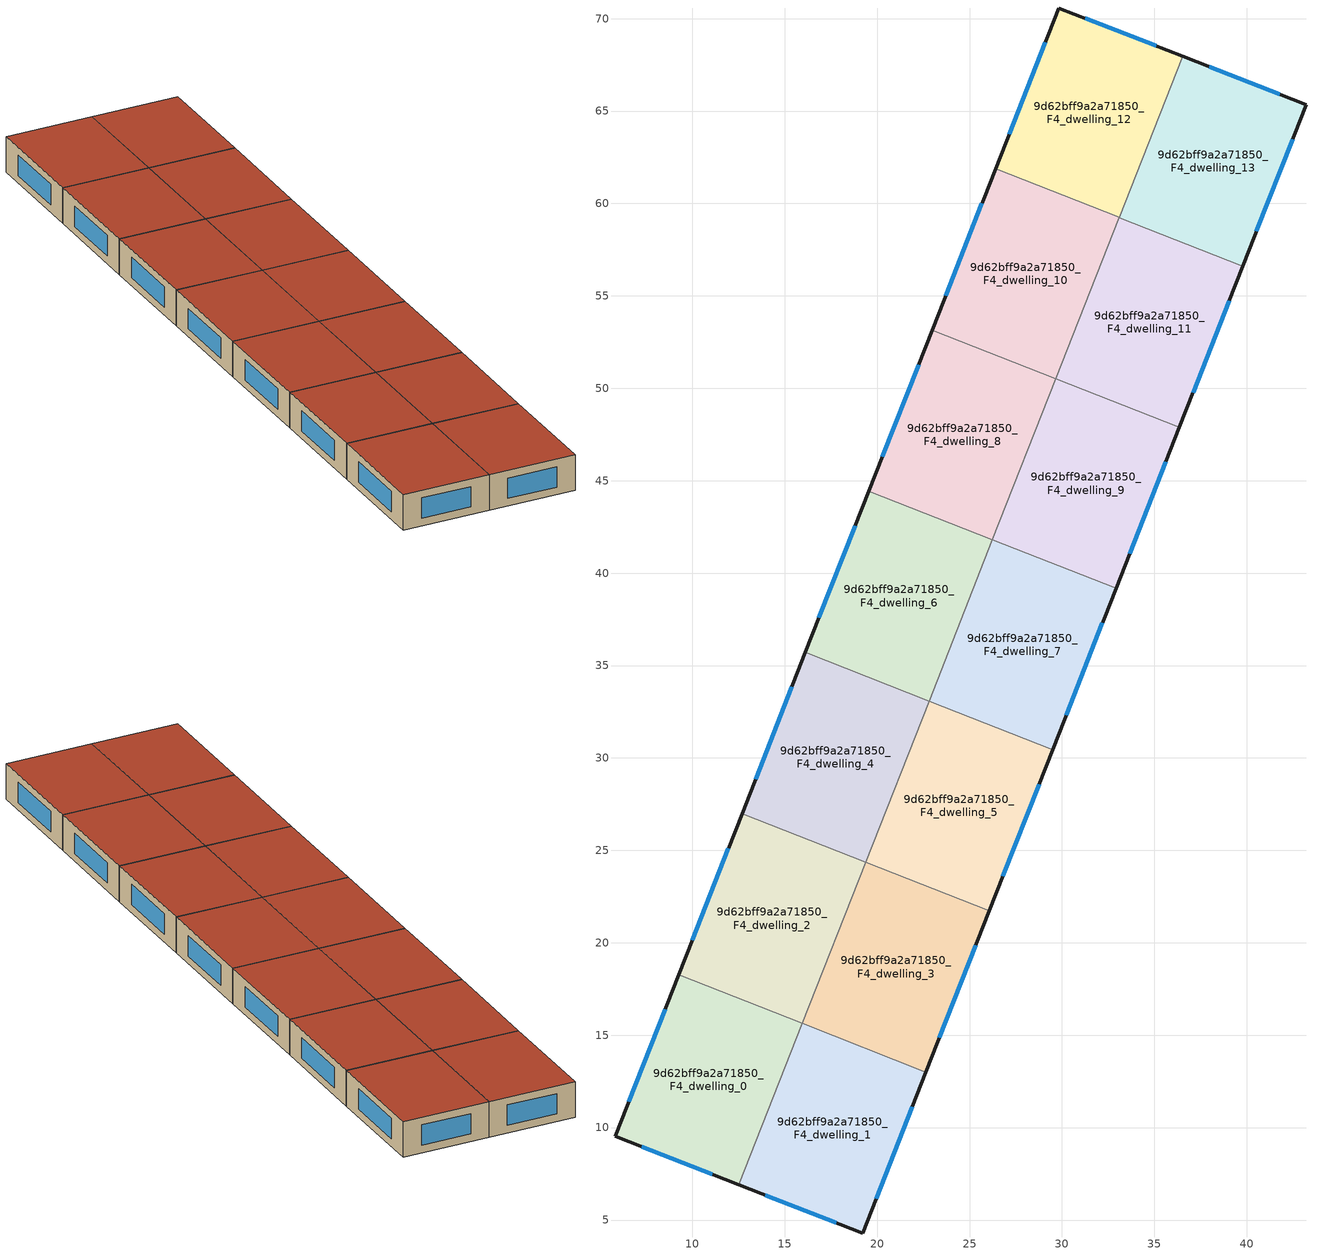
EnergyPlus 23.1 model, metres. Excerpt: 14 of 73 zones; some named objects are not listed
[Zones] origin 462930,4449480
9d62bff9a2a71850_F4_dwelling_0
 floor to 9d62bff9a2a71850_F3_dwelling_0 (EU_floor_Construction): 15.94,15.64 12.51,6.91 5.83,9.52 9.26,18.26 z12
 wall outside (EU_wall_Construction): 9.26,18.26 5.83,9.52 12.51,6.91 z12:15
 wall to 9d62bff9a2a71850_F4_dwelling_1 (EU_wall_Construction): 12.51,6.91 15.94,15.64 z12:15
 wall to 9d62bff9a2a71850_F4_dwelling_2 (EU_wall_Construction): 15.94,15.64 9.26,18.26 z12:15
 window (EU_Window_Construction): 7.26,8.96 11.08,7.47 / 8.53,16.39 6.56,11.4 z12.64:14.36
 roof outside (EU_roof_Construction): 12.51,6.91 15.94,15.64 9.26,18.26 5.83,9.52 z15
9d62bff9a2a71850_F4_dwelling_1
 floor to 9d62bff9a2a71850_F3_dwelling_1 (EU_floor_Construction): 22.64,13 19.21,4.3 12.51,6.91 15.94,15.64 z12
 wall outside (EU_wall_Construction): 12.51,6.91 19.21,4.3 22.64,13 z12:15
 wall to 9d62bff9a2a71850_F4_dwelling_3 (EU_wall_Construction): 22.64,13 15.95,15.63 z12:15
 window (EU_Window_Construction): 13.95,6.35 17.78,4.86 / 19.95,6.16 21.91,11.14 z12.64:14.36
 roof outside (EU_roof_Construction): 19.21,4.3 22.64,13 15.94,15.64 12.51,6.91 z15
9d62bff9a2a71850_F4_dwelling_10
 floor to 9d62bff9a2a71850_F3_dwelling_10 (EU_floor_Construction): 33.1,59.24 29.67,50.52 22.98,53.15 26.41,61.88 z12
 wall outside (EU_wall_Construction): 26.41,61.88 22.98,53.15 z12:15
 wall to 9d62bff9a2a71850_F4_dwelling_8 (EU_wall_Construction): 22.98,53.15 29.67,50.52 z12:15
 wall to 9d62bff9a2a71850_F4_dwelling_11 (EU_wall_Construction): 29.67,50.52 33.1,59.24 z12:15
 wall to 9d62bff9a2a71850_F4_dwelling_12 (EU_wall_Construction): 33.1,59.24 26.41,61.88 z12:15
 window (EU_Window_Construction): 25.67,60.01 23.71,55.02 z12.64:14.36
 roof outside (EU_roof_Construction): 29.67,50.52 33.1,59.24 26.41,61.88 22.98,53.15 z15
9d62bff9a2a71850_F4_dwelling_11
 floor to 9d62bff9a2a71850_F3_dwelling_11 (EU_floor_Construction): 39.79,56.61 36.36,47.89 29.67,50.52 33.1,59.24 z12
 wall outside (EU_wall_Construction): 36.36,47.89 39.79,56.61 z12:15
 wall to 9d62bff9a2a71850_F4_dwelling_9 (EU_wall_Construction): 29.67,50.52 36.36,47.89 z12:15
 wall to 9d62bff9a2a71850_F4_dwelling_13 (EU_wall_Construction): 39.79,56.61 33.11,59.24 z12:15
 window (EU_Window_Construction): 37.1,49.76 39.06,54.75 z12.64:14.36
 roof outside (EU_roof_Construction): 36.36,47.89 39.79,56.61 33.1,59.24 29.67,50.52 z15
9d62bff9a2a71850_F4_dwelling_12
 floor to 9d62bff9a2a71850_F3_dwelling_12 (EU_floor_Construction): 36.53,67.96 33.11,59.24 26.41,61.88 29.83,70.58 z12
 wall outside (EU_wall_Construction): 36.53,67.96 29.83,70.58 26.41,61.88 z12:15
 wall to 9d62bff9a2a71850_F4_dwelling_13 (EU_wall_Construction): 33.11,59.24 36.53,67.96 z12:15
 window (EU_Window_Construction): 29.1,68.71 27.14,63.74 / 35.1,68.52 31.27,70.02 z12.64:14.36
 roof outside (EU_roof_Construction): 33.11,59.24 36.53,67.96 29.83,70.58 26.41,61.88 z15
9d62bff9a2a71850_F4_dwelling_13
 floor to 9d62bff9a2a71850_F3_dwelling_13 (EU_floor_Construction): 43.23,65.35 39.79,56.61 33.11,59.24 36.53,67.96 z12
 wall outside (EU_wall_Construction): 39.79,56.61 43.23,65.35 36.53,67.96 z12:15
 window (EU_Window_Construction): 41.79,65.91 37.97,67.4 / 40.53,58.48 42.49,63.48 z12.64:14.36
 roof outside (EU_roof_Construction): 39.79,56.61 43.23,65.35 36.53,67.96 33.11,59.24 z15
9d62bff9a2a71850_F4_dwelling_2
 floor to 9d62bff9a2a71850_F3_dwelling_2 (EU_floor_Construction): 19.38,24.36 15.95,15.63 9.26,18.26 12.69,26.99 z12
 wall outside (EU_wall_Construction): 12.69,26.99 9.26,18.26 z12:15
 wall to 9d62bff9a2a71850_F4_dwelling_4 (EU_wall_Construction): 19.38,24.36 12.69,26.99 z12:15
 wall to 9d62bff9a2a71850_F4_dwelling_3 (EU_wall_Construction): 15.95,15.63 19.38,24.36 z12:15
 window (EU_Window_Construction): 11.96,25.12 10,20.13 z12.64:14.36
 roof outside (EU_roof_Construction): 15.95,15.63 19.38,24.36 12.69,26.99 9.26,18.26 z15
9d62bff9a2a71850_F4_dwelling_3
 floor to 9d62bff9a2a71850_F3_dwelling_3 (EU_floor_Construction): 26.07,21.73 22.64,13 15.95,15.63 19.38,24.36 z12
 wall outside (EU_wall_Construction): 22.64,13 26.07,21.73 z12:15
 wall to 9d62bff9a2a71850_F4_dwelling_5 (EU_wall_Construction): 26.07,21.73 19.38,24.36 z12:15
 window (EU_Window_Construction): 23.37,14.87 25.34,19.86 z12.64:14.36
 roof outside (EU_roof_Construction): 22.64,13 26.07,21.73 19.38,24.36 15.95,15.63 z15
9d62bff9a2a71850_F4_dwelling_4
 floor to 9d62bff9a2a71850_F3_dwelling_4 (EU_floor_Construction): 22.81,33.08 19.38,24.36 12.69,26.99 16.12,35.71 z12
 wall outside (EU_wall_Construction): 16.12,35.71 12.69,26.99 z12:15
 wall to 9d62bff9a2a71850_F4_dwelling_6 (EU_wall_Construction): 22.81,33.08 16.12,35.71 z12:15
 wall to 9d62bff9a2a71850_F4_dwelling_5 (EU_wall_Construction): 19.38,24.36 22.81,33.08 z12:15
 window (EU_Window_Construction): 15.39,33.84 13.43,28.86 z12.64:14.36
 roof outside (EU_roof_Construction): 19.38,24.36 22.81,33.08 16.12,35.71 12.69,26.99 z15
9d62bff9a2a71850_F4_dwelling_5
 floor to 9d62bff9a2a71850_F3_dwelling_5 (EU_floor_Construction): 29.5,30.45 26.07,21.73 19.38,24.36 22.81,33.08 z12
 wall outside (EU_wall_Construction): 26.07,21.73 29.5,30.45 z12:15
 wall to 9d62bff9a2a71850_F4_dwelling_7 (EU_wall_Construction): 29.5,30.45 22.81,33.08 z12:15
 window (EU_Window_Construction): 26.8,23.6 28.77,28.58 z12.64:14.36
 roof outside (EU_roof_Construction): 26.07,21.73 29.5,30.45 22.81,33.08 19.38,24.36 z15
9d62bff9a2a71850_F4_dwelling_6
 floor to 9d62bff9a2a71850_F3_dwelling_6 (EU_floor_Construction): 26.24,41.8 22.81,33.08 16.12,35.71 19.55,44.43 z12
 wall outside (EU_wall_Construction): 19.55,44.43 16.12,35.71 z12:15
 wall to 9d62bff9a2a71850_F4_dwelling_8 (EU_wall_Construction): 26.24,41.8 19.55,44.43 z12:15
 wall to 9d62bff9a2a71850_F4_dwelling_7 (EU_wall_Construction): 22.81,33.08 26.24,41.8 z12:15
 window (EU_Window_Construction): 18.82,42.56 16.86,37.58 z12.64:14.36
 roof outside (EU_roof_Construction): 22.81,33.08 26.24,41.8 19.55,44.43 16.12,35.71 z15
9d62bff9a2a71850_F4_dwelling_7
 floor to 9d62bff9a2a71850_F3_dwelling_7 (EU_floor_Construction): 32.93,39.17 29.5,30.45 22.81,33.08 26.24,41.8 z12
 wall outside (EU_wall_Construction): 29.5,30.45 32.93,39.17 z12:15
 wall to 9d62bff9a2a71850_F4_dwelling_9 (EU_wall_Construction): 32.93,39.17 26.24,41.8 z12:15
 window (EU_Window_Construction): 30.23,32.32 32.2,37.3 z12.64:14.36
 roof outside (EU_roof_Construction): 29.5,30.45 32.93,39.17 26.24,41.8 22.81,33.08 z15
9d62bff9a2a71850_F4_dwelling_8
 floor to 9d62bff9a2a71850_F3_dwelling_8 (EU_floor_Construction): 29.67,50.52 26.24,41.8 19.55,44.43 22.98,53.15 z12
 wall outside (EU_wall_Construction): 22.98,53.15 19.55,44.43 z12:15
 wall to 9d62bff9a2a71850_F4_dwelling_9 (EU_wall_Construction): 26.24,41.8 29.67,50.52 z12:15
 window (EU_Window_Construction): 22.24,51.29 20.28,46.3 z12.64:14.36
 roof outside (EU_roof_Construction): 26.24,41.8 29.67,50.52 22.98,53.15 19.55,44.43 z15
9d62bff9a2a71850_F4_dwelling_9
 floor to 9d62bff9a2a71850_F3_dwelling_9 (EU_floor_Construction): 36.36,47.89 32.93,39.17 26.24,41.8 29.67,50.52 z12
 wall outside (EU_wall_Construction): 32.93,39.17 36.36,47.89 z12:15
 window (EU_Window_Construction): 33.66,41.04 35.63,46.02 z12.64:14.36
 roof outside (EU_roof_Construction): 32.93,39.17 36.36,47.89 29.67,50.52 26.24,41.8 z15
[Building]
EU S2 Campaign: North Axis=0; Terrain=City; Solar Distribution=FullExterior
[Site:Location]
Yerevan-Zvartnots.Intl.AP: Latitude=40.15; Longitude=44.383; Time Zone=4; Elevation=854
[SizingPeriod:WeatherFileDays]
AnnualSizingPeriod: Begin Month=1; Begin Day of Month=1; End Month=12; End Day of Month=31; Day of Week for Start Day=Monday; Use Weather File Daylight Saving Period=No; Use Weather File Rain and Snow Indicators=No
[MATERIAL]
EU_InternalMass_Material: Roughness=MediumRough; Thickness=0.1; Conductivity=1; Density=1800; Specific Heat=900; Thermal Absorptance=0.9; Solar Absorptance=0.7; Visible Absorptance=0.7
[MATERIAL:NOMASS] Roughness=MediumRough; Thermal Absorptance=0.9; Solar Absorptance=0.7; Visible Absorptance=0.7
Name | Thermal Resistance
EU_wall_NoMass | 1.05043
EU_roof_NoMass | 1.45357
EU_floor_NoMass | 0.478065
[WINDOWMATERIAL:SIMPLEGLAZINGSYSTEM]
EU_Window_SimpleGlazing: UFactor=2.5566; Solar Heat Gain Coefficient=0.75; Visible Transmittance=0.75
[CONSTRUCTION]
EU_wall_Construction: EU_wall_NoMass
EU_roof_Construction: EU_roof_NoMass
EU_floor_Construction: EU_floor_NoMass
EU_Window_Construction: EU_Window_SimpleGlazing
EU_InternalMass_Construction: EU_InternalMass_Material
[ZONE] Type=1; Multiplier=1; Ceiling Height=autocalculate; Floor Area=autocalculate; Part of Total Floor Area=Yes
Name | Volume
9d62bff9a2a71850_F4_dwelling_0; 9d62bff9a2a71850_F4_dwelling_2 | 202.11
9d62bff9a2a71850_F4_dwelling_1 | 202.107
9d62bff9a2a71850_F4_dwelling_10 | 202.127
9d62bff9a2a71850_F4_dwelling_11 | 202.139
9d62bff9a2a71850_F4_dwelling_12 | 202.106
9d62bff9a2a71850_F4_dwelling_13 | 202.115
9d62bff9a2a71850_F4_dwelling_3 | 202.129
9d62bff9a2a71850_F4_dwelling_4 | 202.087
9d62bff9a2a71850_F4_dwelling_5 | 202.114
9d62bff9a2a71850_F4_dwelling_6 | 202.096
9d62bff9a2a71850_F4_dwelling_7 | 202.108
9d62bff9a2a71850_F4_dwelling_8 | 202.102
9d62bff9a2a71850_F4_dwelling_9 | 202.121
[INTERNALMASS] Construction=EU_InternalMass_Construction
Name | Zone or ZoneList | Surface Area
9d62bff9a2a71850_F4_dwelling_0_EU_InternalMass | 9d62bff9a2a71850_F4_dwelling_0 | 67.3686
9d62bff9a2a71850_F4_dwelling_1_EU_InternalMass | 9d62bff9a2a71850_F4_dwelling_1 | 67.3676
9d62bff9a2a71850_F4_dwelling_2_EU_InternalMass | 9d62bff9a2a71850_F4_dwelling_2 | 67.3722
9d62bff9a2a71850_F4_dwelling_3_EU_InternalMass | 9d62bff9a2a71850_F4_dwelling_3 | 67.375
9d62bff9a2a71850_F4_dwelling_4_EU_InternalMass | 9d62bff9a2a71850_F4_dwelling_4 | 67.3654
9d62bff9a2a71850_F4_dwelling_5_EU_InternalMass | 9d62bff9a2a71850_F4_dwelling_5 | 67.3654
9d62bff9a2a71850_F4_dwelling_6_EU_InternalMass | 9d62bff9a2a71850_F4_dwelling_6 | 67.368
9d62bff9a2a71850_F4_dwelling_7_EU_InternalMass | 9d62bff9a2a71850_F4_dwelling_7 | 67.3673
9d62bff9a2a71850_F4_dwelling_8_EU_InternalMass | 9d62bff9a2a71850_F4_dwelling_8 | 67.3661
9d62bff9a2a71850_F4_dwelling_9_EU_InternalMass | 9d62bff9a2a71850_F4_dwelling_9 | 67.3748
9d62bff9a2a71850_F4_dwelling_10_EU_InternalMass | 9d62bff9a2a71850_F4_dwelling_10 | 67.3734
9d62bff9a2a71850_F4_dwelling_11_EU_InternalMass | 9d62bff9a2a71850_F4_dwelling_11 | 67.3787
9d62bff9a2a71850_F4_dwelling_12_EU_InternalMass | 9d62bff9a2a71850_F4_dwelling_12 | 67.3667
9d62bff9a2a71850_F4_dwelling_13_EU_InternalMass | 9d62bff9a2a71850_F4_dwelling_13 | 67.3691
[OTHEREQUIPMENT] Fuel Type=Electricity; Design Level Calculation Method=Watts/Area; Power per Zone Floor Area=1; Fraction Latent=0; Fraction Radiant=0; Fraction Lost=0; Carbon Dioxide Generation Rate=0; EndUse Subcategory=EU_Step8_InternalGains
Name | Zone or ZoneList or Space or SpaceList | Schedule
EU_Step8_InternalGain_9d62bff9a2a71850_F4_dwelling_0_f000 | 9d62bff9a2a71850_F4_dwelling_0 | EU_Step8_GainSchedule_9d62bff9a2a71850_F4_dwelling_0_f000
EU_Step8_InternalGain_9d62bff9a2a71850_F4_dwelling_1_f000 | 9d62bff9a2a71850_F4_dwelling_1 | EU_Step8_GainSchedule_9d62bff9a2a71850_F4_dwelling_1_f000
EU_Step8_InternalGain_9d62bff9a2a71850_F4_dwelling_2_f000 | 9d62bff9a2a71850_F4_dwelling_2 | EU_Step8_GainSchedule_9d62bff9a2a71850_F4_dwelling_2_f000
EU_Step8_InternalGain_9d62bff9a2a71850_F4_dwelling_3_f000 | 9d62bff9a2a71850_F4_dwelling_3 | EU_Step8_GainSchedule_9d62bff9a2a71850_F4_dwelling_3_f000
EU_Step8_InternalGain_9d62bff9a2a71850_F4_dwelling_4_f000 | 9d62bff9a2a71850_F4_dwelling_4 | EU_Step8_GainSchedule_9d62bff9a2a71850_F4_dwelling_4_f000
EU_Step8_InternalGain_9d62bff9a2a71850_F4_dwelling_5_f000 | 9d62bff9a2a71850_F4_dwelling_5 | EU_Step8_GainSchedule_9d62bff9a2a71850_F4_dwelling_5_f000
EU_Step8_InternalGain_9d62bff9a2a71850_F4_dwelling_6_f000 | 9d62bff9a2a71850_F4_dwelling_6 | EU_Step8_GainSchedule_9d62bff9a2a71850_F4_dwelling_6_f000
EU_Step8_InternalGain_9d62bff9a2a71850_F4_dwelling_7_f000 | 9d62bff9a2a71850_F4_dwelling_7 | EU_Step8_GainSchedule_9d62bff9a2a71850_F4_dwelling_7_f000
EU_Step8_InternalGain_9d62bff9a2a71850_F4_dwelling_8_f000 | 9d62bff9a2a71850_F4_dwelling_8 | EU_Step8_GainSchedule_9d62bff9a2a71850_F4_dwelling_8_f000
EU_Step8_InternalGain_9d62bff9a2a71850_F4_dwelling_9_f000 | 9d62bff9a2a71850_F4_dwelling_9 | EU_Step8_GainSchedule_9d62bff9a2a71850_F4_dwelling_9_f000
EU_Step8_InternalGain_9d62bff9a2a71850_F4_dwelling_10_f000 | 9d62bff9a2a71850_F4_dwelling_10 | EU_Step8_GainSchedule_9d62bff9a2a71850_F4_dwelling_10_f000
EU_Step8_InternalGain_9d62bff9a2a71850_F4_dwelling_11_f000 | 9d62bff9a2a71850_F4_dwelling_11 | EU_Step8_GainSchedule_9d62bff9a2a71850_F4_dwelling_11_f000
EU_Step8_InternalGain_9d62bff9a2a71850_F4_dwelling_12_f000 | 9d62bff9a2a71850_F4_dwelling_12 | EU_Step8_GainSchedule_9d62bff9a2a71850_F4_dwelling_12_f000
EU_Step8_InternalGain_9d62bff9a2a71850_F4_dwelling_13_f000 | 9d62bff9a2a71850_F4_dwelling_13 | EU_Step8_GainSchedule_9d62bff9a2a71850_F4_dwelling_13_f000
[ZONEVENTILATION:DESIGNFLOWRATE] Schedule=EU_AlwaysOn; Design Flow Rate Calculation Method=AirChanges/Hour; Air Changes per Hour=0.557805; Ventilation Type=Natural; Fan Pressure Rise=0; Fan Total Efficiency=1; Constant Term Coefficient=1; Temperature Term Coefficient=0; Velocity Term Coefficient=0; Velocity Squared Term Coefficient=0; Minimum Indoor Temperature=-100; Maximum Indoor Temperature=100; Delta Temperature=-100; Minimum Outdoor Temperature=-100; Maximum Outdoor Temperature=100; Maximum Wind Speed=40
Name | Zone or ZoneList or Space or SpaceList
EU_ConstantAir_9d62bff9a2a71850_F4_dwelling_0 | 9d62bff9a2a71850_F4_dwelling_0
EU_ConstantAir_9d62bff9a2a71850_F4_dwelling_1 | 9d62bff9a2a71850_F4_dwelling_1
EU_ConstantAir_9d62bff9a2a71850_F4_dwelling_2 | 9d62bff9a2a71850_F4_dwelling_2
EU_ConstantAir_9d62bff9a2a71850_F4_dwelling_3 | 9d62bff9a2a71850_F4_dwelling_3
EU_ConstantAir_9d62bff9a2a71850_F4_dwelling_4 | 9d62bff9a2a71850_F4_dwelling_4
EU_ConstantAir_9d62bff9a2a71850_F4_dwelling_5 | 9d62bff9a2a71850_F4_dwelling_5
EU_ConstantAir_9d62bff9a2a71850_F4_dwelling_6 | 9d62bff9a2a71850_F4_dwelling_6
EU_ConstantAir_9d62bff9a2a71850_F4_dwelling_7 | 9d62bff9a2a71850_F4_dwelling_7
EU_ConstantAir_9d62bff9a2a71850_F4_dwelling_8 | 9d62bff9a2a71850_F4_dwelling_8
EU_ConstantAir_9d62bff9a2a71850_F4_dwelling_9 | 9d62bff9a2a71850_F4_dwelling_9
EU_ConstantAir_9d62bff9a2a71850_F4_dwelling_10 | 9d62bff9a2a71850_F4_dwelling_10
EU_ConstantAir_9d62bff9a2a71850_F4_dwelling_11 | 9d62bff9a2a71850_F4_dwelling_11
EU_ConstantAir_9d62bff9a2a71850_F4_dwelling_12 | 9d62bff9a2a71850_F4_dwelling_12
EU_ConstantAir_9d62bff9a2a71850_F4_dwelling_13 | 9d62bff9a2a71850_F4_dwelling_13
[HVACTEMPLATE:ZONE:IDEALLOADSAIRSYSTEM] System Availability Schedule=EU_AlwaysOn; Maximum Heating Supply Air Temperature=50; Minimum Cooling Supply Air Temperature=13; Maximum Heating Supply Air Humidity Ratio=0.0156; Minimum Cooling Supply Air Humidity Ratio=0.0077; Heating Limit=NoLimit; Cooling Limit=NoLimit; Heating Availability Schedule=EU_AlwaysOn; Cooling Availability Schedule=EU_CoolingOff; Dehumidification Control Type=ConstantSensibleHeatRatio; Cooling Sensible Heat Ratio=0.7; Dehumidification Setpoint=60; Humidification Control Type=None; Humidification Setpoint=30; Outdoor Air Method=None; Outdoor Air Flow Rate per Person=0.00944; Outdoor Air Flow Rate per Zone Floor Area=0; Outdoor Air Flow Rate per Zone=0; Demand Controlled Ventilation Type=None; Outdoor Air Economizer Type=NoEconomizer; Heat Recovery Type=None; Sensible Heat Recovery Effectiveness=0.7; Latent Heat Recovery Effectiveness=0.65
Name | Template Thermostat
9d62bff9a2a71850_F4_dwelling_0 | EU_HeatOnly_9d62bff9a2a71850_F4_dwelling_0
9d62bff9a2a71850_F4_dwelling_1 | EU_HeatOnly_9d62bff9a2a71850_F4_dwelling_1
9d62bff9a2a71850_F4_dwelling_2 | EU_HeatOnly_9d62bff9a2a71850_F4_dwelling_2
9d62bff9a2a71850_F4_dwelling_3 | EU_HeatOnly_9d62bff9a2a71850_F4_dwelling_3
9d62bff9a2a71850_F4_dwelling_4 | EU_HeatOnly_9d62bff9a2a71850_F4_dwelling_4
9d62bff9a2a71850_F4_dwelling_5 | EU_HeatOnly_9d62bff9a2a71850_F4_dwelling_5
9d62bff9a2a71850_F4_dwelling_6 | EU_HeatOnly_9d62bff9a2a71850_F4_dwelling_6
9d62bff9a2a71850_F4_dwelling_7 | EU_HeatOnly_9d62bff9a2a71850_F4_dwelling_7
9d62bff9a2a71850_F4_dwelling_8 | EU_HeatOnly_9d62bff9a2a71850_F4_dwelling_8
9d62bff9a2a71850_F4_dwelling_9 | EU_HeatOnly_9d62bff9a2a71850_F4_dwelling_9
9d62bff9a2a71850_F4_dwelling_10 | EU_HeatOnly_9d62bff9a2a71850_F4_dwelling_10
9d62bff9a2a71850_F4_dwelling_11 | EU_HeatOnly_9d62bff9a2a71850_F4_dwelling_11
9d62bff9a2a71850_F4_dwelling_12 | EU_HeatOnly_9d62bff9a2a71850_F4_dwelling_12
9d62bff9a2a71850_F4_dwelling_13 | EU_HeatOnly_9d62bff9a2a71850_F4_dwelling_13
[SIZING:ZONE] Zone Cooling Design Supply Air Temperature Input Method=SupplyAirTemperature; Zone Cooling Design Supply Air Temperature=13; Zone Heating Design Supply Air Temperature Input Method=SupplyAirTemperature; Zone Heating Design Supply Air Temperature=50; Zone Cooling Design Supply Air Humidity Ratio=0.008; Zone Heating Design Supply Air Humidity Ratio=0.008; Cooling Design Air Flow Method=DesignDay; Cooling Design Air Flow Rate=0; Cooling Minimum Air Flow per Zone Floor Area=0.000762; Cooling Minimum Air Flow=0; Cooling Minimum Air Flow Fraction=0.2; Heating Design Air Flow Method=DesignDay; Heating Design Air Flow Rate=0; Heating Maximum Air Flow per Zone Floor Area=0.002032; Heating Maximum Air Flow=0.141576; Heating Maximum Air Flow Fraction=0.3; Account for Dedicated Outdoor Air System=No; Dedicated Outdoor Air System Control Strategy=NeutralSupplyAir; Dedicated Outdoor Air Low Setpoint Temperature for Design=autosize; Dedicated Outdoor Air High Setpoint Temperature for Design=autosize; Zone Load Sizing Method=Sensible Load Only No Latent Load; Zone Latent Cooling Design Supply Air Humidity Ratio Input Method=HumidityRatioDifference; Zone Cooling Design Supply Air Humidity Ratio Difference=0.005; Zone Latent Heating Design Supply Air Humidity Ratio Input Method=HumidityRatioDifference; Zone Humidification Design Supply Air Humidity Ratio Difference=0.005
9d62bff9a2a71850_F4_dwelling_0; 9d62bff9a2a71850_F4_dwelling_1; 9d62bff9a2a71850_F4_dwelling_2; 9d62bff9a2a71850_F4_dwelling_3; 9d62bff9a2a71850_F4_dwelling_4; 9d62bff9a2a71850_F4_dwelling_5; 9d62bff9a2a71850_F4_dwelling_6; 9d62bff9a2a71850_F4_dwelling_7; 9d62bff9a2a71850_F4_dwelling_8; 9d62bff9a2a71850_F4_dwelling_9; 9d62bff9a2a71850_F4_dwelling_10; 9d62bff9a2a71850_F4_dwelling_11; 9d62bff9a2a71850_F4_dwelling_12; 9d62bff9a2a71850_F4_dwelling_13
[SCHEDULE:CONSTANT]
Name | Hourly Value
EU_AlwaysOn | 1
EU_CoolingOff | 0
[SCHEDULE:FILE] Column Number=1; Rows to Skip at Top=0; Number of Hours of Data=8760; Column Separator=Comma; Interpolate to Timestep=No; Minutes per Item=60; Adjust Schedule for Daylight Savings=Yes
Name | File
EU_Step8_GainSchedule_9d62bff9a2a71850_F4_dwelling_0_f000 | ../../schedules/9d62bff9a2a71850/9d62bff9a2a71850_F4_dwelling_0_f000_gain.csv
EU_Step8_GainSchedule_9d62bff9a2a71850_F4_dwelling_1_f000 | ../../schedules/9d62bff9a2a71850/9d62bff9a2a71850_F4_dwelling_1_f000_gain.csv
EU_Step8_GainSchedule_9d62bff9a2a71850_F4_dwelling_2_f000 | ../../schedules/9d62bff9a2a71850/9d62bff9a2a71850_F4_dwelling_2_f000_gain.csv
EU_Step8_GainSchedule_9d62bff9a2a71850_F4_dwelling_3_f000 | ../../schedules/9d62bff9a2a71850/9d62bff9a2a71850_F4_dwelling_3_f000_gain.csv
EU_Step8_GainSchedule_9d62bff9a2a71850_F4_dwelling_4_f000 | ../../schedules/9d62bff9a2a71850/9d62bff9a2a71850_F4_dwelling_4_f000_gain.csv
EU_Step8_GainSchedule_9d62bff9a2a71850_F4_dwelling_5_f000 | ../../schedules/9d62bff9a2a71850/9d62bff9a2a71850_F4_dwelling_5_f000_gain.csv
EU_Step8_GainSchedule_9d62bff9a2a71850_F4_dwelling_6_f000 | ../../schedules/9d62bff9a2a71850/9d62bff9a2a71850_F4_dwelling_6_f000_gain.csv
EU_Step8_GainSchedule_9d62bff9a2a71850_F4_dwelling_7_f000 | ../../schedules/9d62bff9a2a71850/9d62bff9a2a71850_F4_dwelling_7_f000_gain.csv
EU_Step8_GainSchedule_9d62bff9a2a71850_F4_dwelling_8_f000 | ../../schedules/9d62bff9a2a71850/9d62bff9a2a71850_F4_dwelling_8_f000_gain.csv
EU_Step8_GainSchedule_9d62bff9a2a71850_F4_dwelling_9_f000 | ../../schedules/9d62bff9a2a71850/9d62bff9a2a71850_F4_dwelling_9_f000_gain.csv
EU_Step8_GainSchedule_9d62bff9a2a71850_F4_dwelling_10_f000 | ../../schedules/9d62bff9a2a71850/9d62bff9a2a71850_F4_dwelling_10_f000_gain.csv
EU_Step8_GainSchedule_9d62bff9a2a71850_F4_dwelling_11_f000 | ../../schedules/9d62bff9a2a71850/9d62bff9a2a71850_F4_dwelling_11_f000_gain.csv
EU_Step8_GainSchedule_9d62bff9a2a71850_F4_dwelling_12_f000 | ../../schedules/9d62bff9a2a71850/9d62bff9a2a71850_F4_dwelling_12_f000_gain.csv
EU_Step8_GainSchedule_9d62bff9a2a71850_F4_dwelling_13_f000 | ../../schedules/9d62bff9a2a71850/9d62bff9a2a71850_F4_dwelling_13_f000_gain.csv
